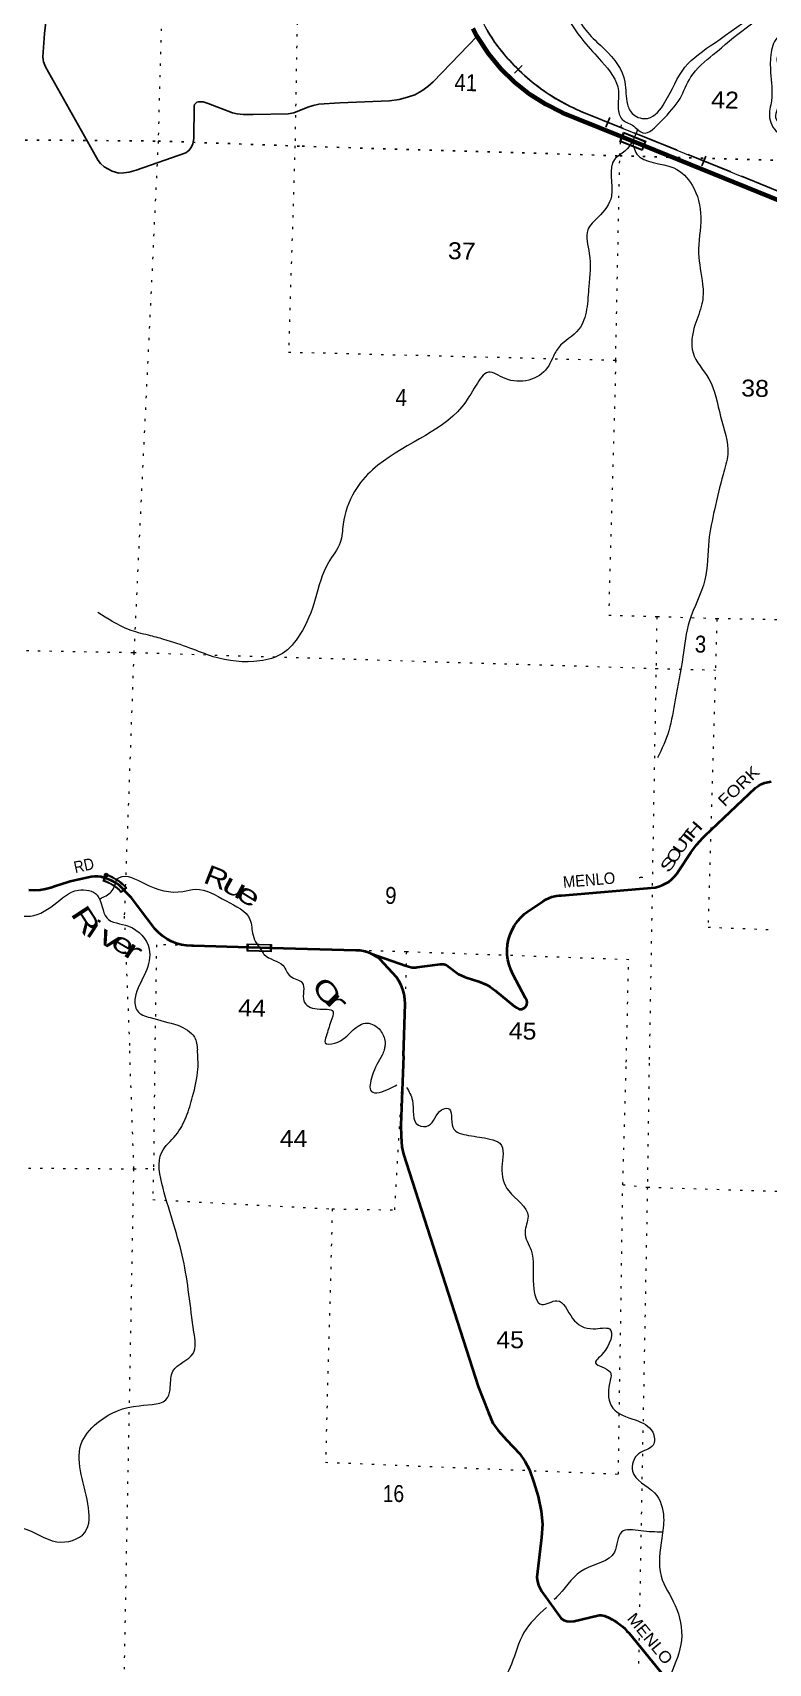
# Model space of a CAD drawing. Header units: feet. Extents: x -757852 to -501257, y -360805 to -170898.
# Drawn here: x -680254 to -672638, y -316927 to -300043 of the extents above; entities that cross this region are included whole.
import ezdxf
from ezdxf.enums import TextEntityAlignment as Align

# ---------------------------------------------------------------- set-up
doc = ezdxf.new("R2010")
doc.units = ezdxf.units.FT
doc.header["$LTSCALE"] = 80
doc.header["$PDMODE"] = 32
doc.header["$PDSIZE"] = 40
doc.linetypes.add('DOTTED', pattern=[1.5, 0.3, -1.2])
doc.linetypes.add('LONG_DASHED', pattern=[7.5, 6, -1.5])
for name, color, linetype, lineweight in [('23', 7, 'Continuous', 70), ('26', 7, 'Continuous', 40), ('27', 7, 'Continuous', 13), ('29', 7, 'Continuous', 25), ('34', 7, 'Continuous', 13), ('39', 7, 'Continuous', 13), ('41', 7, 'Continuous', 13), ('59', 7, 'Continuous', 13), ('6', 7, 'DOTTED', 25), ('61', 7, 'Continuous', 13), ('63', 7, 'Continuous', 25), ('7', 7, 'DOTTED', 13)]:
    doc.layers.add(name, color=color, linetype=linetype, lineweight=lineweight)

msp = doc.modelspace()

# ---------------------------------------------------------------- linework, layer by layer
at = {"layer": '23'}
msp.add_lwpolyline([(-670434.73, -303140.3), (-670480.89, -303051.1), (-670593.63, -302879.88), (-670723.64, -302721.38), (-670869.52, -302577.34), (-671029.65, -302449.33), (-671202.28, -302338.77), (-671385.53, -302246.86), (-671447.35, -302221.05), (-673921.51, -301216.38), (-674613.98, -300935.19), (-674770.41, -300872.89), (-674946.4, -300785.21), (-675112.25, -300679.62), (-675266.16, -300557.28), (-675406.44, -300419.51), (-675531.55, -300267.84), (-675640.12, -300103.92), (-675657.88, -300073.13), (-675695.41, -300002.14)], dxfattribs=at)
at = {"layer": '26'}
for p, q in [((-676802.98, -309559.8), (-676809.71, -309557.46)), ((-676754.59, -309576.61), (-676802.98, -309559.8))]:
    msp.add_line(p, q, dxfattribs=at)
for points in [[(-676754.59, -309576.61), (-676388.85, -309703.63), (-676363.74, -309712.35), (-676338.85, -309718.8), (-676325.72, -309721.11), (-676306.18, -309722.46), (-676286.6, -309721.77), (-676273.17, -309720.1), (-676195.75, -309708.54), (-676061.22, -309692.68), (-676035.9, -309689.69), (-676011.22, -309687.56), (-676006.81, -309687.72), (-675997.04, -309689.11), (-675987.48, -309691.52), (-675981.34, -309693.77), (-675956.56, -309707.86), (-675931.34, -309726.95), (-675874.79, -309769.75), (-675846.46, -309789.9), (-675816.18, -309806.99), (-675784.28, -309820.81), (-675767.45, -309826.58), (-675636.15, -309867.88), (-675592.68, -309883.26), (-675551.05, -309903.1), (-675516.24, -309924.42), (-675491.16, -309942.2), (-675466.24, -309962.27), (-675268.3, -310121.7), (-675243.33, -310141.82), (-675218.3, -310152.77), (-675217.42, -310153), (-675210.4, -310154.03), (-675203.31, -310154.32), (-675196.23, -310153.87), (-675189.23, -310152.68), (-675182.4, -310150.76), (-675175.8, -310148.14), (-675169.52, -310144.85), (-675163.61, -310140.92), (-675158.15, -310136.39), (-675153.19, -310131.31), (-675148.79, -310125.75), (-675144.99, -310119.75), (-675141.85, -310113.4), (-675139.38, -310106.74), (-675137.62, -310099.87), (-675136.59, -310092.85), (-675136.46, -310089.56), (-675139.95, -310064.59), (-675153.08, -310039.56), (-675282.5, -309792.81), (-675304.9, -309744.8), (-675322.16, -309694.72), (-675334.09, -309643.1), (-675340.56, -309590.52), (-675341.49, -309537.56), (-675336.89, -309484.78), (-675326.79, -309432.78), (-675311.32, -309382.12), (-675290.63, -309333.35), (-675264.96, -309287.01), (-675234.58, -309243.61), (-675199.84, -309203.62), (-675161.11, -309167.48), (-675138.27, -309149.41), (-674969.06, -309036.54), (-674941.11, -309018.79), (-674911.45, -309004.05), (-674880.42, -308992.5), (-674848.35, -308984.26), (-674829.69, -308981.5), (-674804.99, -308978.6), (-674779.69, -308976.45), (-673810.57, -308894.36), (-673773.19, -308884.88), (-673737, -308871.56), (-673702.41, -308854.52), (-673669.78, -308833.96), (-673639.49, -308810.1), (-673611.85, -308783.21), (-673587.17, -308753.58), (-673566.94, -308723.54), (-673439.95, -308531.54), (-673382.55, -308453.44), (-673317.31, -308381.77), (-673295.63, -308361.02), (-672770.65, -307860.76), (-672741.72, -307841.3), (-672710.92, -307824.97), (-672678.57, -307811.94), (-672645.04, -307802.38), (-672610.7, -307796.36)], [(-679329.3, -308899.45), (-679354.81, -308874.66), (-679382.44, -308853.56), (-679412.35, -308835.88), (-679441.12, -308821.34), (-679474.45, -308806.8), (-679509.2, -308793.68), (-679536.47, -308786.43), (-679545.3, -308784.59), (-679579.74, -308781.1), (-679614.35, -308781.22), (-679648.76, -308784.97), (-679864.44, -308832.68), (-679885.25, -308837.85), (-680015.94, -308878.86), (-680065.3, -308897.56), (-680120.62, -308912.36), (-680177.18, -308921.3), (-680234.36, -308924.28), (-680291.55, -308921.26)], [(-677782.13, -309521.9), (-678588.96, -309499.82), (-678607.55, -309499.89), (-678660.98, -309496.33), (-678713.74, -309487.2), (-678765.27, -309472.61), (-678814.99, -309452.71), (-678862.35, -309427.72), (-678906.84, -309397.92), (-678947.98, -309363.63), (-678985.3, -309325.23), (-679167.66, -309083.91), (-679231.69, -309001.01), (-679284.7, -308945.51), (-679329.3, -308899.45)], [(-676802.98, -309559.8), (-676829.05, -309553.08), (-676867.35, -309547.4), (-676906.03, -309545.75), (-676908.88, -309545.79), (-677782.13, -309521.9)], [(-676754.59, -309576.61), (-676755.28, -309576.26), (-676791.56, -309562.74), (-676802.98, -309559.8)], [(-676414.69, -310638.19), (-676396.83, -310100.22), (-676399.81, -310049.74), (-676408.05, -309999.85), (-676421.45, -309951.1), (-676439.88, -309904.02), (-676463.13, -309859.12), (-676486.92, -309822.45), (-676657.62, -309638.34), (-676687.95, -309614.27), (-676720.62, -309593.5), (-676754.59, -309576.61)], [(-676414.69, -310638.19), (-676442.31, -311354.48), (-676440.44, -311473.98), (-676432.43, -311578.19), (-676416.46, -311655.72), (-675643.07, -314059.98), (-675538.16, -314323.4), (-675490.05, -314438.93), (-675474.06, -314464.08), (-675436.69, -314516.27), (-675348.41, -314612.67), (-675211.33, -314758.97), (-675158.79, -314832.12), (-675109.95, -314924.67), (-675065.12, -315053.87), (-675021.71, -315200.17), (-674990.93, -315351.59), (-674977.16, -315487.07), (-674984.91, -315625.46), (-675034.08, -316034.12), (-675028.56, -316078.01), (-675018.85, -316117.44), (-675008, -316139.73), (-674987.19, -316180.71), (-674782.43, -316461.89), (-674754.98, -316480.91), (-674724.14, -316491.2), (-674692.15, -316492.35), (-674648.74, -316488.94), (-674402.01, -316430.62), (-674385.17, -316428.05), (-674367.12, -316428.88), (-674350.9, -316430.91), (-674335.75, -316436.34), (-674292.07, -316453.77), (-674254.37, -316473.2), (-674230.59, -316488.23), (-674204.68, -316505.21), (-674147.2, -316546.43), (-674124.35, -316564.72), (-674102.45, -316592.07), (-674080.44, -316614.48), (-673716.82, -317058.45)]]:
    msp.add_lwpolyline(points, dxfattribs=at)
at = {"layer": '29'}
msp.add_line((-676108.01, -300554.4), (-675652.84, -300080.71), dxfattribs=at)
for points in [[(-679309.25, -301496.76), (-679362.13, -301497.8), (-679429.12, -301478.35), (-679513.4, -301432.94), (-679551.22, -301399.43), (-679576.07, -301365.92), (-679653.86, -301227.55), (-680119.57, -300398.4), (-680141.18, -300346.51), (-680146.57, -300293.54), (-680129.29, -300051.39), (-680025.56, -299126.03)], [(-678669.13, -301288.33), (-678649.55, -301275.67), (-678635.5, -301264.86), (-678612.26, -301234.05), (-678595.52, -301195.67), (-678586.33, -301138.92), (-678582.01, -300805.96), (-678576.61, -300787.58), (-678569.05, -300777.85), (-678552.84, -300763.79), (-678534.47, -300758.4), (-678511.78, -300758.39), (-678486.93, -300760.55), (-678435.06, -300775.7), (-678184.39, -300875.15), (-678136.85, -300885.95), (-678073.1, -300891.36), (-677972.61, -300892.45), (-677609.56, -300883.8), (-677551.21, -300872.98), (-677406.42, -300814.61), (-677350.23, -300797.3), (-677289.73, -300784.34), (-677073.63, -300771.37), (-676559.31, -300749.75), (-676458.81, -300735.69), (-676373.47, -300710.83), (-676298.89, -300685.96), (-676224.34, -300645.97), (-676161.67, -300602.73), (-676108.01, -300554.4)], [(-679309.25, -301496.76), (-679255.16, -301488.07), (-679181.69, -301466.45), (-678669.13, -301288.33)]]:
    msp.add_lwpolyline(points, dxfattribs=at)
at = {"layer": '34'}
msp.add_line((-674585.21, -300856.2), (-671356.67, -302164.14), dxfattribs=at)
for centre, radius, start, end in [((-674166.87, -299239.06), 1586.87, 198.01288, 223.65146), ((-673775.22, -298951.89), 2069.41, 221.91928, 246.95776)]:
    msp.add_arc(centre, radius, start, end, dxfattribs=at)
at = {"layer": '39'}
for points in [[(-673909.71, -295794.79), (-674002.76, -295816.37), (-674036.71, -295954.19), (-674057.66, -296058.18), (-674158.92, -296085.57), (-674258.06, -296109), (-674203.7, -296178.85), (-674043.86, -296141), (-673990.75, -296329.45), (-674006.84, -296694.97), (-673858.52, -297002.66), (-673745.65, -297210.84), (-673795.94, -297358.26), (-674007.84, -297388.66), (-674416.85, -297423.73), (-674561.95, -297510.24), (-674573.4, -297706.99), (-674435.56, -297811.3), (-674213.62, -298000.35), (-674154.15, -298176.91), (-674223.26, -298277.57), (-674352.75, -298308.21), (-674559.91, -298312.6), (-674700.53, -298455.54), (-674796.5, -298656.01), (-674911.95, -298833.82), (-675121.78, -299081.44), (-675182.76, -299325.09), (-675117.82, -299521.91), (-675028.32, -299556.53), (-674962.98, -299592.5), (-674781.76, -299800.54), (-674547.73, -300134.7), (-674364.51, -300342.8), (-674189.97, -300647.18), (-674192.66, -300818.02), (-674151.84, -300941.8), (-674044.98, -301003.03), (-673938.56, -301080.34), (-673744.21, -300956.96), (-673552.89, -300724.92), (-673440.24, -300502.8), (-673208.7, -300269.85), (-672505.38, -299766.28), (-672196.04, -299627.95), (-672087.48, -299554.51), (-671988.47, -299462.71), (-671907.3, -299434.77), (-671791.06, -299520.39), (-671746.54, -299728.72), (-671834.92, -299945.47), (-671957.62, -300094.94), (-672059.8, -300228.88), (-672127.6, -300208.93), (-672236.98, -300093.33), (-672372.3, -300043.38), (-672532.14, -300081.24), (-672609.15, -300250.05), (-672614.84, -300457), (-672606.79, -300748.79), (-672625.71, -300925.22), (-672521.67, -301088.93), (-672306.64, -301090.78), (-672028.55, -301138.6), (-671680.18, -301335.13), (-671425.83, -301515.02), (-671169.6, -301845.76), (-670855.56, -302194.17), (-670617.71, -302389.69), (-670392.16, -302520.52), (-669705.35, -302909.29), (-669547.63, -302875.4), (-669371.21, -302892.29), (-669189.44, -302775.59), (-668691.05, -302353.9), (-668478.73, -301796.69), (-668462.92, -301660.39), (-668455.41, -301623.39)], [(-673351.1, -296240.37), (-673581.48, -296211.95), (-673683.66, -296126.72), (-673809.18, -295940.3), (-673858.51, -295906.78), (-673907.99, -295951.68), (-673916.62, -296045.95), (-673857.26, -296226.53), (-673878.69, -296420.99), (-673908.25, -296691.64), (-673821.99, -296917.19), (-673648.98, -297131.04), (-673638.38, -297330.4), (-673680.58, -297476.03), (-673817.67, -297490.38), (-674323.09, -297522.81), (-674477.46, -297580.92), (-674469.96, -297673.62), (-674278.11, -297787.45), (-674065.89, -297964.17), (-674051.77, -298181.72), (-674121.19, -298366.82), (-674249.61, -298431.68), (-674498.51, -298418.84), (-674597.46, -298508.63), (-674730.25, -298732.22), (-674843.07, -298960.37), (-674994.06, -299115.09), (-675071.02, -299281.89), (-674970.77, -299437.46), (-674759.54, -299650.34), (-674624.91, -299871.19), (-674489.5, -300063.9), (-674330.9, -300217.04), (-674123.09, -300554.5), (-674097.31, -300786.45), (-674035.86, -300890.68), (-673888.22, -300930.91), (-673708.77, -300764.9), (-673501.81, -300402.59), (-673197.41, -300151.52), (-672257.93, -299539.79), (-672082.27, -299438.03), (-671954.97, -299340.97), (-671759.34, -299390.56), (-671664.5, -299596.24), (-671714.09, -299864.33), (-671849.44, -300107.95), (-672030.65, -300338.26), (-672115.57, -300356.04), (-672183.77, -300277.77), (-672261.07, -300165.06), (-672402.91, -300133.03), (-672487.64, -300217.18), (-672546.09, -300296.01), (-672531.05, -300407.01), (-672521.65, -300722.96), (-672546.95, -300838.9), (-672563.34, -300922.9), (-672451.34, -301016.45), (-672278.38, -301013.14), (-672033.99, -301043.95), (-671770, -301165.78), (-671507.33, -301335.84), (-671168.14, -301646.73), (-671020, -301888.05), (-670744.31, -302169.06), (-670446.87, -302390.34), (-670201.24, -302521.72), (-669582.13, -302814.13), (-669167.46, -302663.69), (-668836.28, -302372.05), (-668669.93, -302024.71), (-668577.33, -301727.64), (-668502.72, -301526.33)], [(-687855.64, -299087.81), (-688005.58, -299557.55), (-687964.95, -299834.14), (-687585.61, -300073.74), (-687210.4, -300025.69), (-686769.6, -299931.17), (-686561.11, -300097.74), (-686449.53, -300279.75), (-686506.64, -300601.92), (-686711.46, -300813.48), (-686872.87, -301054.39), (-686931.08, -301416.74), (-686865.3, -301655.82), (-686727.09, -301673.67), (-686646.38, -301808.59), (-686623.13, -301986.17), (-686698.31, -302088.68), (-686689.12, -302265.88), (-686804.31, -302580.43), (-687126.88, -302688.24), (-687603.84, -302562.59), (-687817.38, -302506.48), (-687923.52, -302638.3), (-687953.72, -302786.27), (-687889.28, -303001.18), (-687938.74, -303118.46), (-688123.92, -303127.47), (-688376.25, -303020.03), (-688689.05, -302918.98), (-688985.18, -303015.44), (-689026.31, -303195.29), (-688772.93, -303483.73), (-688443.1, -303842.62), (-688477.38, -303992.49), (-688655.07, -304240.99), (-688726.5, -304426.04), (-688656.44, -304582.79), (-688373.58, -304530.2), (-688001.67, -304455.92), (-687852.06, -304570.6), (-687970.22, -304846.87), (-688213.98, -305304.69), (-688398.07, -305420.31), (-688666.61, -305390.84), (-689961.75, -305194.56), (-690184.41, -305250.81), (-690373.66, -305480.89), (-690281.86, -306016.26), (-690114.37, -306431.04), (-689809.56, -306676.65), (-689301.74, -307068.56), (-689078.49, -307356.18), (-688869.52, -307432.27), (-688512.35, -307600.89), (-688387.17, -307726.97), (-688297.74, -307910.38), (-688123.73, -308088.07), (-688030.05, -308335.95), (-687981.44, -308614.76), (-687899.25, -308842.22), (-687769.96, -309111.18), (-687469.65, -309227.97), (-687132.94, -309190.93), (-686976.09, -309261.58), (-686899.67, -309406.43), (-686868.11, -309574.19), (-686784.33, -309670.99), (-686666.01, -309607.87), (-686062.05, -309135.76), (-685653.26, -309108.74), (-685441.21, -308999.92), (-685235.08, -308886.92), (-684869.42, -308820.51), (-683697.97, -308836.46), (-683336.65, -309073.56), (-683081.08, -309209.24), (-682903.51, -309111.55), (-682604.71, -308991.03), (-682277.25, -308997.97), (-681896.13, -308954.1), (-681650.57, -308795.94), (-681296.96, -308729.2), (-681203.54, -308840.33), (-680993.67, -308956.67), (-680741.47, -308995.73), (-680312.7, -309192.45), (-680034.04, -309073.39), (-679780.61, -308921.47), (-679585.09, -308975.08), (-679487, -309209), (-679260.23, -309295.63), (-679047.55, -309528.67), (-679084.42, -309772.97), (-679192.2, -310037.46), (-679169.79, -310172.79), (-679036.99, -310240.77), (-678751.69, -310318.95)], [(-673992.07, -301047.17), (-674124.7, -301270.29), (-674229.57, -301355.9), (-674262.11, -301735.05), (-674400.82, -301954.45), (-674506.9, -302084.26), (-674491.55, -302330), (-674496.94, -302671.68), (-674519.53, -302908.34), (-674599.6, -303115.27), (-674811.9, -303306.52), (-674877.43, -303423.36), (-674926.17, -303514.53), (-675363.4, -303625.23), (-675536.49, -303560.17), (-675662.77, -303693.45), (-675811.68, -303918.61), (-676734.13, -304569), (-676921.2, -304793.12), (-677039.12, -305133.73), (-677070.49, -305323.9), (-677192.74, -305529.68), (-677327.77, -305908.03), (-677486.64, -306275.68), (-677668.92, -306471.78), (-677902.18, -306547.84), (-678383.41, -306504.52), (-678626.19, -306415.44), (-678895.09, -306325.64), (-679054.72, -306283.07), (-679260.11, -306223.16), (-679578.85, -306045.54)], [(-674050.43, -301144.49), (-673998.73, -301301.65), (-673616.93, -301445.04), (-673426.85, -301623.17), (-673337.5, -301955.38), (-673361.84, -302328.72), (-673318.41, -302649.62), (-673326, -302852.5), (-673398.37, -303071.71), (-673418.32, -303358.7), (-673254.84, -303626.59), (-673132.94, -304018), (-673059.25, -304408.1), (-673107.23, -304617.92), (-673195.69, -304983.47), (-673254.75, -305303.58), (-673296.1, -305710.64), (-673454.51, -306134.6), (-673523.04, -306506.73), (-673603.6, -306950.92), (-673668.69, -307270.87), (-673785.01, -307553.22)], [(-679384.25, -308809.23), (-679354.88, -308790.35), (-679097.32, -308853.69), (-678697.53, -308935), (-678568.26, -308912.4), (-678251.99, -309033.65), (-678004, -309225.43), (-677972.32, -309389.16), (-677878.49, -309557.82)], [(-679555.9, -309010.06), (-679441.38, -308938.79), (-679384.25, -308809.23)], [(-677878.49, -309557.82), (-677857.17, -309587.36), (-677661.36, -309703.31), (-677586.01, -309813.95), (-677463.19, -309879.64), (-677446.29, -310069.12), (-677307.85, -310151.32), (-677143.81, -310179.94), (-677166.71, -310281.86), (-677215.16, -310435.37), (-677225.02, -310501.45), (-677126.65, -310506.16), (-676935.93, -310368.61), (-676791.27, -310298.16), (-676654.67, -310374.29), (-676605.71, -310494.26), (-676606.97, -310534.12), (-676615.82, -310574.37), (-676634.87, -310631.42)], [(-678751.69, -310318.95), (-678578.26, -310444.34), (-678547.79, -310574.74)], [(-693585.47, -318496.35), (-693265.18, -318462.76), (-692944.66, -318629.38), (-692931.45, -318919.41), (-692920.29, -319014.28), (-692736.08, -319168.72), (-692619.43, -319035.49), (-692502.84, -318904.27), (-692165.58, -318918.54), (-691273.06, -319048.23), (-691151.87, -318963.42), (-691194.71, -318656.39), (-691173.97, -318373.43), (-691030.5, -318283.26), (-690754.23, -318319.81), (-690208.8, -318362.52), (-689931.45, -318298.54), (-689815.8, -318066.73), (-689764.44, -317768.6), (-689875.06, -317574.17), (-690262.75, -317369.3), (-690463.83, -317109.77), (-690341.11, -316713.25), (-690048.57, -316547.15), (-689615.65, -316391.35), (-689074.23, -316433.94), (-688768.41, -316228.02), (-688759.78, -315946.7), (-688883.35, -315715.67), (-688900.94, -315568.31), (-688649.33, -315491.48), (-688383.99, -315622.23), (-688278.28, -315911.05), (-688143.4, -316625.14), (-687982.68, -317086.59), (-687903.57, -317390.69), (-687627.94, -317644.45), (-687216.83, -317741.41), (-686135.89, -317822.52), (-685815.52, -317600.95), (-685667.34, -317291.69), (-685487.37, -317256.93), (-685356.3, -317439.92), (-685026.41, -317759.68), (-684749.18, -317830.45), (-684368.16, -317663.02), (-684049.3, -317556.05), (-683921.72, -317656.47), (-683650.58, -317729.07), (-683457.89, -317672.57), (-683358.61, -317450.32), (-683178.15, -317399.49), (-682846.98, -317415.58), (-682507.09, -317540.55), (-682307.14, -317444.05), (-681953.08, -317434.69), (-681702.04, -317245.21), (-681613.76, -316988.43), (-681436.43, -316842.97), (-681320.59, -316605.13), (-681254.29, -316082.19), (-681068.63, -315796.19), (-680647.05, -315551.55), (-680344.89, -315530.56), (-680003.36, -315667.64), (-679712.98, -315571.88), (-679681.77, -315275.15), (-679740.3, -314627.74), (-679563.07, -314419.92), (-679150.1, -314259.5), (-678853.94, -314171.95), (-678828.58, -314066.12), (-678801.44, -313902.02), (-678592.75, -313717.28), (-678584.02, -313498.31), (-678695.58, -312744.7), (-678904.08, -312006.25), (-678916.77, -311633.77), (-678772.72, -311459.14), (-678664.32, -311267.33), (-678597.6, -311058.17), (-678542.65, -310774.23), (-678547.79, -310574.74)], [(-676634.87, -310631.42), (-676739.78, -310845.09), (-676746.72, -311005.79), (-676562.99, -310979.19), (-676483.08, -310937.09)], [(-676382.78, -310964.39), (-676323.45, -311099.1), (-676260.99, -311356.43), (-676156.56, -311359.61), (-676020.91, -311196.79), (-675954.09, -311180.72), (-675903.84, -311377.34), (-675741.57, -311460.71), (-675519.64, -311499.63), (-675416.45, -311543), (-675395.92, -311791.01), (-675325.06, -312036.53), (-675126.04, -312298.02), (-675157.21, -312462), (-675094.6, -312648.94), (-675069.55, -313011.74), (-674983.21, -313211.47), (-674827.23, -313171.96), (-674664.02, -313355.93), (-674450.22, -313462.99), (-674283.42, -313464.03), (-674357.76, -313725.26), (-674426.87, -313815.68), (-674276.96, -313908.73), (-674282.73, -314031.25), (-674248.26, -314283.71), (-674016.88, -314407.39), (-673835.82, -314533.57), (-673831.92, -314668.45), (-673981.35, -314756.43), (-674045.2, -314937.52), (-673816.9, -315161.68), (-673722.25, -315417.98), (-673740.84, -315630.62), (-673748.84, -316022.58), (-673603.4, -316326.68), (-673538.06, -316686.68), (-673648.54, -317040.08)], [(-673735.55, -315569.88), (-673959.64, -315555.58), (-674157, -315567.69), (-674231.69, -315774.6), (-674538.6, -315950.32), (-674803.97, -316213.78), (-674856.39, -316267.27)], [(-674935.81, -316347.57), (-675167.86, -316609.01), (-675298.46, -316934.9), (-675554, -317401.81), (-675673.79, -317637.52)]]:
    msp.add_spline(points, degree=3, dxfattribs=at)
at = {"layer": '59'}
for points in [[(-674136.81, -301073.65), (-673905.46, -301168.4), (-673945.26, -301265.57), (-674176.6, -301170.81)], [(-674132.43, -301084.08), (-673915.89, -301172.77), (-673949.63, -301255.13), (-674166.16, -301166.43)]]:
    msp.add_lwpolyline(points, close=True, dxfattribs=at)
at = {"layer": '6'}
msp.add_lwpolyline([(-685210.53, -301082.49), (-684050.63, -301125.53), (-678954.13, -301166.38), (-677464.15, -301219.97), (-674176.29, -301319.15), (-671589.11, -301391.84)], dxfattribs=at)
at = {"layer": '61'}
for p, q in [((-679522.2, -308827.6), (-679497.84, -308756.67)), ((-679492.75, -308766.49), (-679512, -308822.53)), ((-679280.12, -308896.39), (-679335.92, -308946.51)), ((-679335.72, -308935.57), (-679291.4, -308895.76)), ((-678032.01, -309477), (-677782.13, -309484.86)), ((-677782.13, -309484.86), (-677784.49, -309559.82))]:
    msp.add_line(p, q, dxfattribs=at)
msp.add_lwpolyline([(-677784.49, -309559.82), (-678034.37, -309551.96), (-678032.01, -309477)], dxfattribs=at)
msp.add_lwpolyline([(-677790.37, -309492.6), (-678024.26, -309485.24), (-678026.12, -309544.21), (-677792.23, -309551.57)], close=True, dxfattribs=at)
for centre, radius, start, end in [((-679665.63, -309257.23), 528.3, 43.23529, 71.37735), ((-679665.63, -309257.23), 520.3, 44.00597, 70.5936), ((-679666.38, -309257.23), 453.3, 43.23551, 71.37786), ((-679666.38, -309257.23), 461.3, 44.20945, 70.44818)]:
    msp.add_arc(centre, radius, start, end, dxfattribs=at)
msp.add_point((-679492.75, -308766.49), dxfattribs=at)
at = {"layer": '63'}
for p, q in [((-675265.31, -300463.92), (-675187.38, -300385.43)), ((-674320.78, -301023.87), (-674279.24, -300921.35)), ((-673326.04, -301424.04), (-673284.51, -301321.52))]:
    msp.add_line(p, q, dxfattribs=at)
at = {"layer": '63', "linetype": 'LONG_DASHED'}
msp.add_lwpolyline([(-675544.96, -300023.61), (-675531.16, -300047.49), (-675516.81, -300071.26), (-675501.99, -300094.61), (-675486.94, -300117.73), (-675471.33, -300140.76), (-675455.5, -300163.34), (-675439.2, -300185.7), (-675422.33, -300207.75), (-675405.34, -300229.46), (-675387.9, -300250.96), (-675369.9, -300272.13), (-675351.77, -300292.97), (-675333.29, -300313.48), (-675314.24, -300333.68), (-675292.79, -300357.31), (-675267.88, -300383.62), (-675242.75, -300409.39), (-675217.07, -300434.88), (-675191, -300459.74), (-675164.45, -300484.16), (-675137.61, -300508.21), (-675110.11, -300531.73), (-675082.31, -300554.88), (-675054.14, -300577.41), (-675025.67, -300599.56), (-674996.62, -300621), (-674967.29, -300642.07), (-674937.74, -300662.6), (-674907.73, -300682.68), (-674877.33, -300702.12), (-674846.45, -300721.12), (-674815.56, -300739.65), (-674784.09, -300757.46), (-674752.41, -300774.72), (-674720.45, -300791.62), (-674688.37, -300807.78), (-674655.62, -300823.41), (-674622.87, -300838.58), (-674589.79, -300852.92), (-674584.78, -300855.19), (-671356.25, -302163.12)], dxfattribs=at)
at = {"layer": '7'}
for p, q in [((-674166.73, -301142.12), (-674156.06, -300944.58)), ((-673792.49, -306091.21), (-673872.09, -310713.4)), ((-676385.05, -309561.26), (-676414.73, -310639.24)), ((-679286.11, -309668.23), (-679249.86, -310553.09))]:
    msp.add_line(p, q, dxfattribs=at)
for points in [[(-678719.71, -293034.54), (-678819.93, -295923.92), (-678954.13, -301166.38), (-679206.38, -306461.9), (-679294.31, -308880.81)], [(-674903.33, -296622.86), (-677406.89, -296583.89), (-677497.65, -298859.63), (-677538.35, -301215.15), (-677605.15, -303350.78), (-674218.44, -303435.35), (-674291.04, -306073.52), (-673788.95, -306089.26), (-673174.37, -306108.08), (-671675.52, -306132.98)], [(-674218.44, -303435.35), (-674176.29, -301319.15), (-674168.74, -301179.29)], [(-689685.14, -306245.72), (-684397.8, -306364.17), (-679206.38, -306461.9), (-673801.7, -306625.79), (-673187.07, -306642.6)], [(-673172.17, -306115.53), (-673262.33, -309304.82), (-670505.42, -309412.39)], [(-679295.48, -308912.89), (-679305.62, -309191.84), (-679299.85, -309332.78)], [(-678034.89, -309513.58), (-678972.01, -309486.49), (-678988.65, -310560.93)], [(-674108.88, -310703.3), (-674083.7, -309642.29), (-676385.05, -309561.26), (-677782.09, -309520.88)], [(-679721.33, -333074.12), (-679595.4, -327659.45), (-679552.92, -322278.45), (-679562.57, -319448.23), (-679305.86, -317108.82), (-679205.54, -311808.03), (-679249.86, -310553.09)], [(-678988.65, -310560.93), (-679002.28, -311800.12), (-679010.26, -312125.71), (-677151.89, -312222.39), (-676504.94, -312231.99), (-676414.69, -310638.19)], [(-677151.89, -312222.39), (-677222.31, -314845.03), (-674190.84, -314967.29), (-674145.17, -311971.81), (-674108.88, -310703.3)], [(-673872.09, -310713.4), (-673890.68, -311997.64), (-673972.72, -316419.6)], [(-689652.79, -311705.86), (-684496.78, -311765.95), (-679205.54, -311808.03), (-679002.28, -311800.12)], [(-674145.17, -311971.81), (-673890.68, -311997.64), (-668799.82, -312150.29), (-668054.16, -312152.83)], [(-673977.29, -316666.02), (-673989.06, -317300.51), (-674197.25, -322513.56), (-674444.84, -327962.75), (-674489.18, -333273.29)]]:
    msp.add_lwpolyline(points, dxfattribs=at)

# ---------------------------------------------------------------- texts
at = {"layer": '27'}
for s, rotation, width, p in [('FORK', 43.619, 1.15, (-673090.24, -308065.65)), ('RD', 12.473, 0.9, (-679812.21, -308746.22)), ('MENLO', 4.842, 0.95, (-674759.2, -308898.69)), ('MENLO', 309.318, 1.1, (-674108.05, -316465.52))]:
    msp.add_text(s, height=120, rotation=rotation, dxfattribs=dict(at, width=width)).set_placement(p)
for s, rotation, width, p in [('T', 51.768, 1.8, (-673425.67, -308413.71)), ('H', 48.434, 1.5, (-673364.99, -308336.13)), ('U', 55.019, 1.35, (-673495.9, -308496.08)), ('S', 52.85, 1.55, (-673625.68, -308686.66)), ('O', 56.519, 1.25, (-673563.96, -308592.01))]:
    msp.add_text(s, height=120, rotation=rotation, dxfattribs=dict(at, width=width)).set_placement(p, align=Align.CENTER)
msp.add_text('-', height=120, rotation=4.842, dxfattribs=at).set_placement((-673979.68, -308838.43))
at = {"layer": '41'}
for s, rotation, width, p in [('R', 338.442, 1.25, (-678498.09, -308839.81)), ('u', 331.559, 1.6, (-678311.79, -308913.23)), ('e', 328.246, 1.55, (-678166.27, -308993.85)), ('R', 303.194, 1.55, (-679867.83, -309164.4)), ('i', 326.486, 1.4, (-679710.08, -309384.26)), ('v', 329.549, 1.6, (-679591.67, -309448.61)), ('e', 329.682, 1.5, (-679459.63, -309504.67)), ('r', 326.433, 1.8, (-679330.77, -309586.75)), ('C', 305.704, 1.45, (-677375.34, -309911.55)), ('r', 314.286, 2.25, (-677249.3, -310064.26))]:
    msp.add_text(s, height=200, rotation=rotation, dxfattribs=dict(at, width=width)).set_placement(p)
at = {"layer": '7'}
for s, width, p in [('41', 0.9, (-675889.33, -300644.67)), ('42', 1.1, (-673232.08, -300823.8)), ('37', 1.1, (-675956.94, -302387.09)), ('4', 0.9, (-676498.79, -303905.85)), ('38', 1.1, (-672921.37, -303808.92)), ('3', 0.9, (-673401.18, -306460.29)), ('9', 0.9, (-676606.51, -309062.56)), ('44', 1.1, (-678127.47, -310225.35)), ('45', 1.1, (-675327.11, -310462.96))]:
    msp.add_text(s, height=175, rotation=358.434, dxfattribs=dict(at, width=width)).set_placement(p)
for s, width, p in [('44', 1.1, (-677695.68, -311580.37)), ('45', 1.1, (-675454.58, -313664.22)), ('16', 0.85, (-676629.78, -315256.69))]:
    msp.add_text(s, height=175, dxfattribs=dict(at, width=width)).set_placement(p)

doc.saveas('drawing.dxf')
